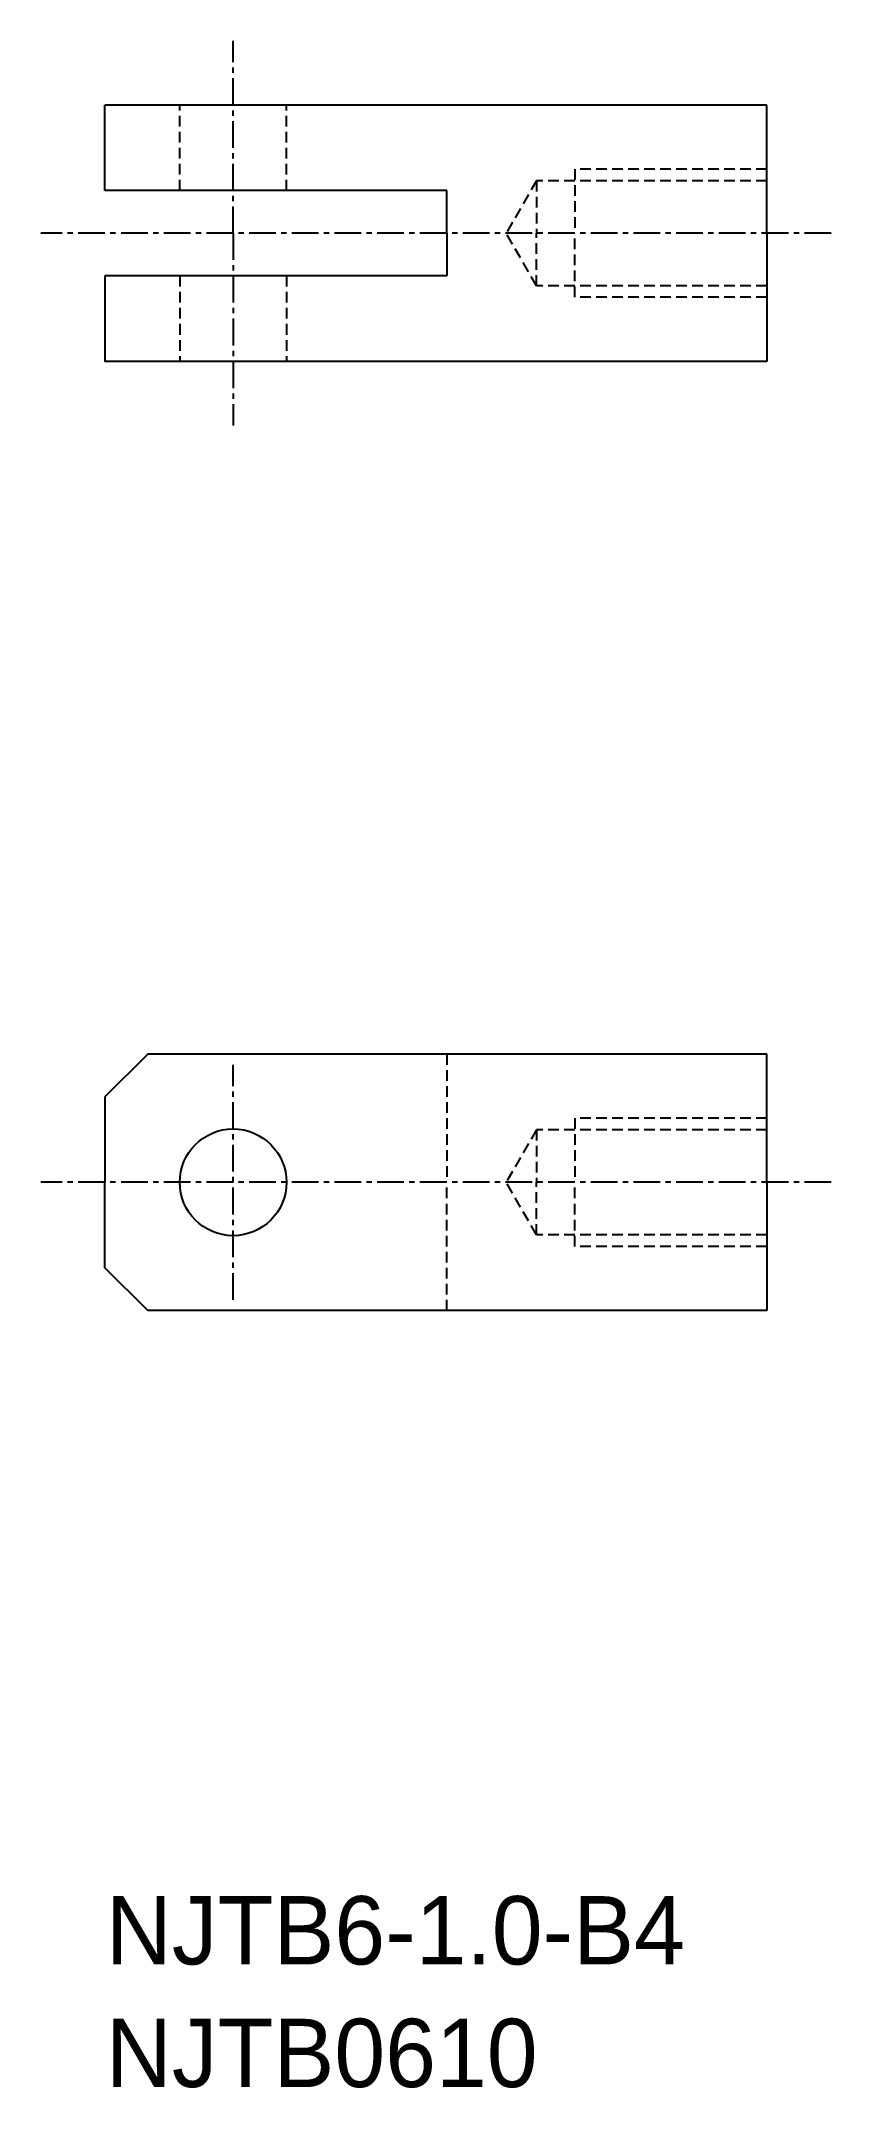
# Model space of a CAD drawing. Extents: x 48.9 to 85.9, y 302.6 to 398.5.
import ezdxf

# ---------------------------------------------------------------- set-up
doc = ezdxf.new("R2010")
doc.units = 0
doc.linetypes.add('CENTER', pattern=[2, 1.25, -0.25, 0.25, -0.25])
doc.linetypes.add('DASHED', pattern=[0.75, 0.5, -0.25])
doc.layers.get('0').update_dxf_attribs({"linetype": 'CONTINUOUS'})
doc.layers.add('CENTER', color=1, linetype='CENTER')

msp = doc.modelspace()

# ---------------------------------------------------------------- linework, layer by layer
at = {"color": 7, "linetype": 'CONTINUOUS'}
for p, q in [((82.873, 395.471), (51.873, 395.471)), ((51.873, 391.471), (51.873, 395.471)), ((82.873, 389.471), (82.873, 395.471)), ((67.873, 391.471), (51.873, 391.471)), ((67.873, 389.471), (67.873, 391.471)), ((67.873, 389.471), (67.873, 387.471)), ((82.873, 389.471), (82.873, 383.471)), ((67.873, 387.471), (51.873, 387.471)), ((51.873, 387.471), (51.873, 383.471)), ((82.873, 383.471), (51.873, 383.471)), ((53.873, 351.041), (51.873, 349.041)), ((82.873, 351.041), (53.873, 351.041)), ((82.873, 345.041), (82.873, 351.041)), ((51.873, 349.041), (51.873, 345.041)), ((51.873, 341.041), (51.873, 345.041)), ((82.873, 345.041), (82.873, 339.041)), ((53.873, 339.041), (51.873, 341.041)), ((82.873, 339.041), (53.873, 339.041))]:
    msp.add_line(p, q, dxfattribs=at)
at = {"color": 3, "linetype": 'DASHED'}
for p, q in [((55.373, 391.471), (55.373, 395.471)), ((60.373, 391.471), (60.373, 395.471)), ((82.873, 392.471), (73.873, 392.471)), ((73.873, 392.471), (73.873, 389.471)), ((72.073, 391.93), (70.654, 389.471)), ((82.873, 391.93), (72.073, 391.93)), ((72.073, 391.93), (72.073, 389.471)), ((72.073, 387.012), (70.654, 389.471)), ((72.073, 387.012), (72.073, 389.471)), ((73.873, 386.471), (73.873, 389.471)), ((55.373, 387.471), (55.373, 383.471)), ((60.373, 387.471), (60.373, 383.471)), ((82.873, 387.012), (72.073, 387.012)), ((82.873, 386.471), (73.873, 386.471)), ((67.873, 351.041), (67.873, 345.041)), ((82.873, 348.041), (73.873, 348.041)), ((73.873, 348.041), (73.873, 345.041)), ((72.073, 347.5), (70.654, 345.041)), ((82.873, 347.5), (72.073, 347.5)), ((72.073, 347.5), (72.073, 345.041)), ((67.873, 339.041), (67.873, 345.041)), ((72.073, 342.582), (70.654, 345.041)), ((72.073, 342.582), (72.073, 345.041)), ((73.873, 342.041), (73.873, 345.041)), ((82.873, 342.582), (72.073, 342.582)), ((82.873, 342.041), (73.873, 342.041))]:
    msp.add_line(p, q, dxfattribs=at)
at = {"color": 7, "linetype": 'CONTINUOUS'}
msp.add_circle((57.873, 345.041), 2.5, dxfattribs=at)
at = {"layer": 'CENTER', "color": 1, "linetype": 'CENTER'}
for p, q in [((57.873, 389.471), (57.873, 398.471)), ((85.873, 389.471), (48.873, 389.471)), ((57.873, 389.471), (57.873, 380.471)), ((57.873, 339.541), (57.873, 350.541)), ((85.873, 345.041), (48.873, 345.041))]:
    msp.add_line(p, q, dxfattribs=at)

# ---------------------------------------------------------------- texts
at = {"color": 7, "linetype": 'CONTINUOUS'}
for s, p in [('NJTB6-1.0-B4', (51.916, 308.426)), ('NJTB0610', (51.916, 302.686))]:
    msp.add_text(s, height=3.2, dxfattribs=at).set_placement(p)

doc.saveas('drawing.dxf')
